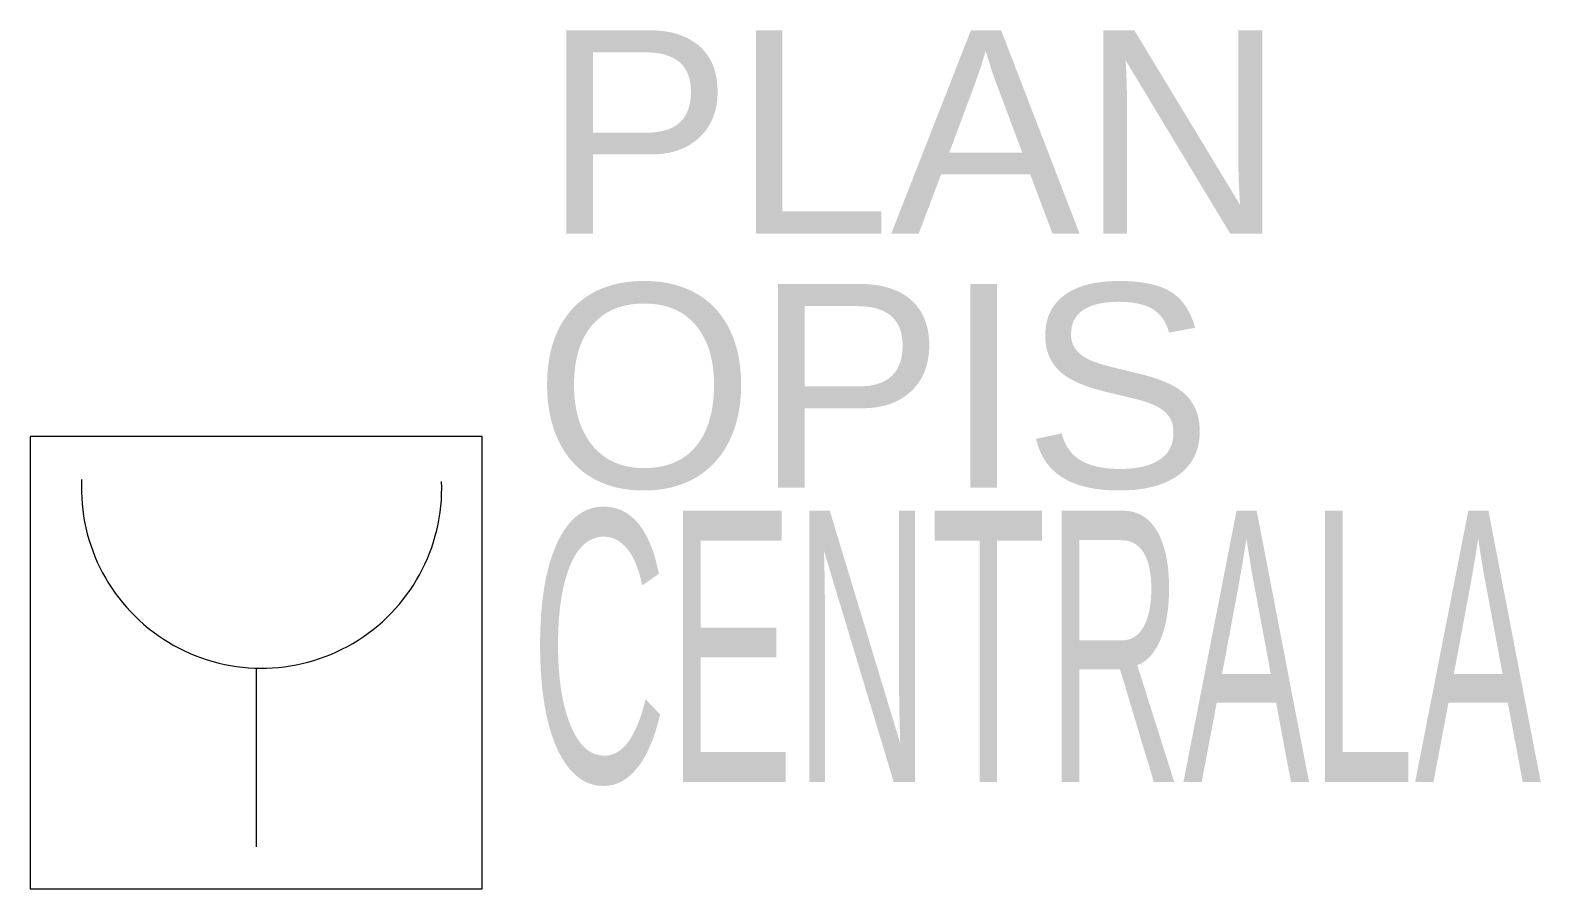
# Model space of a CAD drawing. Header units: millimetres. Extents: x -200 to 1136, y -200 to 559.
import ezdxf

# ---------------------------------------------------------------- set-up
doc = ezdxf.new("R2010")
doc.units = ezdxf.units.MM
doc.styles.add('Opisest3', font='arial.ttf', dxfattribs={"width": 0.5})
doc.styles.get("Standard").update_dxf_attribs({"font": 'arial.ttf'})

msp = doc.modelspace()

# ---------------------------------------------------------------- linework, layer by layer
msp.add_line((0, -4.9), (0, -163))
msp.add_lwpolyline([(-200, -200), (200, -200), (200, 200), (-200, 200)], close=True)
msp.add_arc((4.7, 154.4), 159.4, 177.2727, 2.0078)

# ---------------------------------------------------------------- texts
for tag, p, flags in [('PLAN', (253.7, 379.1), 8), ('OPIS', (245.4, 154.7), 9)]:
    msp.add_attdef(tag, p, 'xx', height=180, dxfattribs=dict(flags=flags))
at = {"style": 'Opisest3', "width": 0.5, "flags": 9}
msp.add_attdef('CENTRALA', (242.6, -105.7), 'xx', height=240, dxfattribs=at)

doc.saveas('drawing.dxf')
